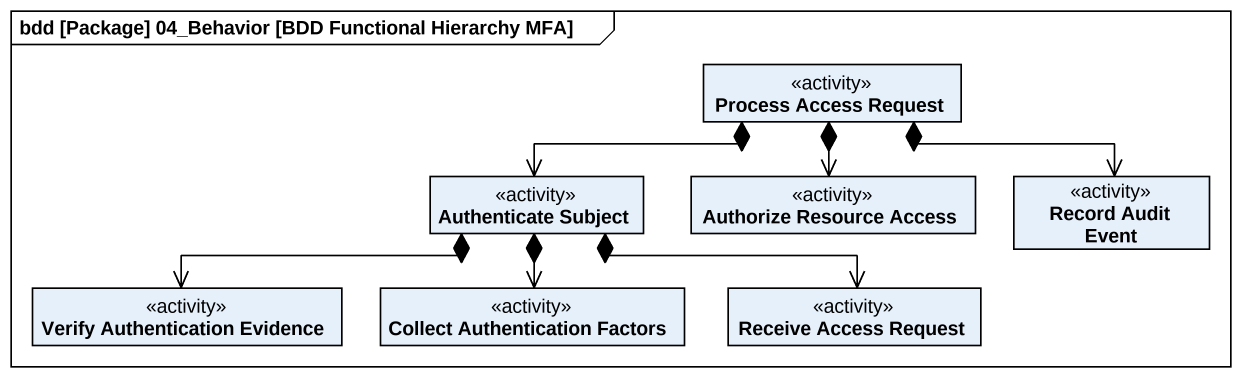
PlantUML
@startuml
mainframe bdd [Package] 04_Behavior [BDD Functional Hierarchy MFA]
hide circle
hide empty members
class "Process Access Request" as Process_Access_Request <<activity>>
class "Authenticate Subject" as Authenticate_Subject <<activity>>
class "Authorize Resource Access" as Authorize_Resource_Access <<activity>>
class "Record Audit Event" as Record_Audit_Event <<activity>>
class "Verify Authentication Evidence" as Verify_Authentication <<activity>>
class "Collect Authentication Factors" as Collect_Authentication <<activity>>
class "Receive Access Request" as Receive_Access_Request <<activity>>
Process_Access_Request *-left-> Authenticate_Subject
Process_Access_Request *--> Authorize_Resource_Access
Process_Access_Request *-right-> Record_Audit_Event
Authenticate_Subject *-left-> Verify_Authentication
Authenticate_Subject *--> Collect_Authentication
Authenticate_Subject *-right-> Receive_Access_Request
@enduml
